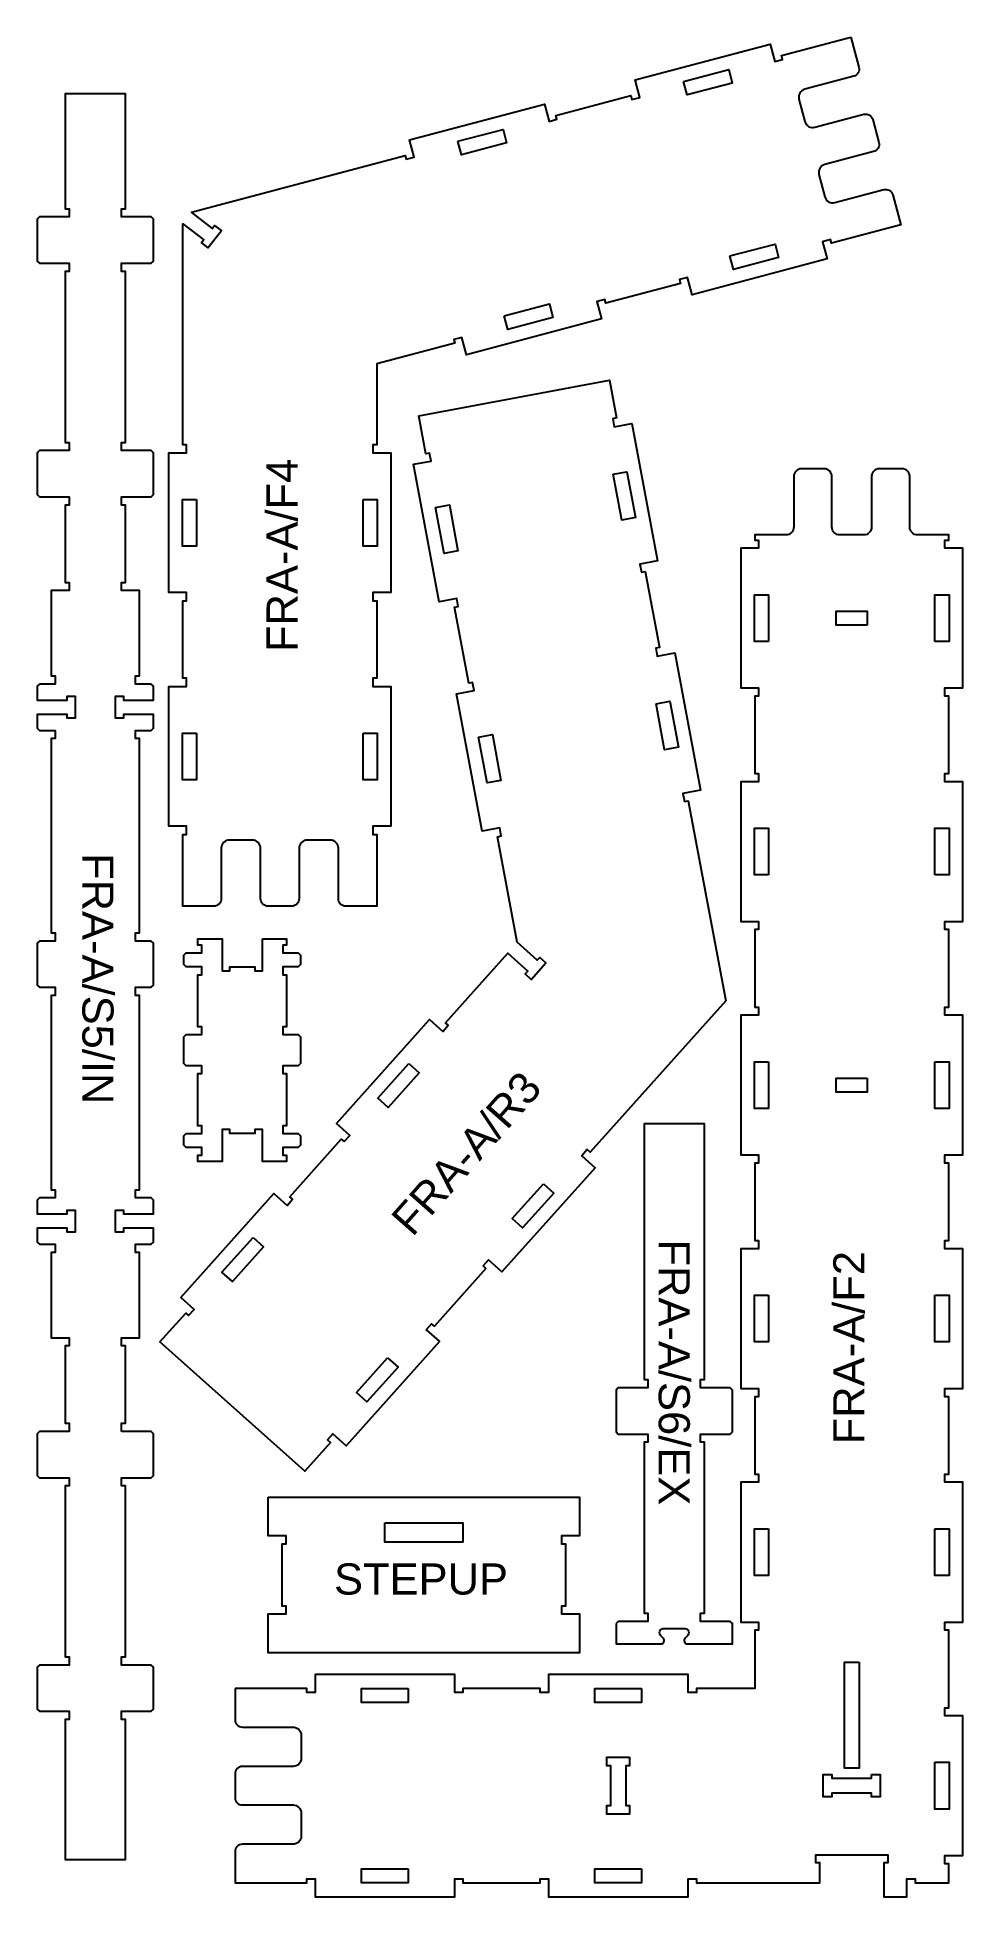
# Model space of a CAD drawing. Header units: millimetres. Extents: x 205 to 1395, y 106 to 2494.
import ezdxf

# ---------------------------------------------------------------- set-up
doc = ezdxf.new("R2010")
doc.units = ezdxf.units.MM
for name, color, linetype, true_color in [('1_ANYTOOL_1MMDEEP_INSIDE', 2, 'Continuous', 0xffff00), ('3_ANYTOOL_CUTTHROUGH_INSID', 4, 'Continuous', 0x00ffff), ('6_ANYTOOL_CUTTHROUGH_OUTSI', 5, 'Continuous', 0x0000ff)]:
    doc.layers.add(name, color=color, linetype=linetype, true_color=true_color)
doc.styles.add('textstyle11', font='standard')
doc.styles.add('textstyle12', font='standard')
doc.styles.add('textstyle13', font='standard')
doc.styles.add('textstyle14', font='standard')
doc.styles.add('textstyle15', font='standard')
doc.styles.add('textstyle16', font='standard')

msp = doc.modelspace()

# ---------------------------------------------------------------- linework, layer by layer
at = {"layer": '3_ANYTOOL_CUTTHROUGH_INSID'}
for points in [[(1035.9, 2437.6), (1093.9, 2453), (1098.5, 2435.6), (1040.5, 2420.3)], [(745.9, 2360.7), (803.9, 2376.1), (808.5, 2358.7), (750.5, 2343.3)], [(1095.4, 2213.4), (1153.4, 2228.8), (1158, 2211.4), (1100, 2196)], [(805.4, 2136.5), (863.4, 2151.9), (868, 2134.5), (810, 2119.1)], [(945.3, 1933), (963, 1936.3), (974.1, 1877.3), (956.4, 1874)], [(410, 1900.6), (410, 1840.6), (392, 1840.6), (392, 1900.6)], [(624, 1900.6), (642, 1900.6), (642, 1840.6), (624, 1840.6)], [(717.3, 1890.3), (735, 1893.6), (746, 1834.6), (728.3, 1831.3)], [(1145, 1718.3), (1127, 1718.3), (1127, 1778.3), (1145, 1778.3)], [(1359, 1718.3), (1359, 1778.3), (1377, 1778.3), (1377, 1718.3)], [(1272, 1739.3), (1232, 1739.3), (1232, 1757.3), (1272, 1757.3)], [(1000.5, 1638.1), (1018.2, 1641.4), (1029.2, 1582.4), (1011.5, 1579.1)], [(410, 1600.6), (410, 1540.6), (392, 1540.6), (392, 1600.6)], [(624, 1600.6), (642, 1600.6), (642, 1540.6), (624, 1540.6)], [(772.5, 1595.4), (790.2, 1598.7), (801.2, 1539.8), (783.5, 1536.5)], [(1145, 1418.3), (1127, 1418.3), (1127, 1478.3), (1145, 1478.3)], [(1359, 1418.3), (1359, 1478.3), (1377, 1478.3), (1377, 1418.3)], [(682.8, 1176.2), (696.2, 1164.2), (656.2, 1119.5), (642.8, 1131.5)], [(1145, 1178.3), (1145, 1118.3), (1127, 1118.3), (1127, 1178.3)], [(1359, 1178.3), (1377, 1178.3), (1377, 1118.3), (1359, 1118.3)], [(1272, 1157.3), (1272, 1139.3), (1232, 1139.3), (1232, 1157.3)], [(855.7, 1021.5), (869.1, 1009.5), (829.1, 964.8), (815.7, 976.8)], [(482.7, 952.7), (496.2, 940.7), (456.1, 896), (442.7, 908)], [(1145, 878.3), (1145, 818.3), (1127, 818.3), (1127, 878.3)], [(1359, 878.3), (1377, 878.3), (1377, 818.3), (1359, 818.3)], [(655.6, 798), (669, 786), (629, 741.3), (615.6, 753.3)], [(652.1, 586.1), (752.1, 586.1), (752.1, 561.1), (652.1, 561.1)], [(1145, 578.3), (1145, 518.3), (1127, 518.3), (1127, 578.3)], [(1359, 578.3), (1377, 578.3), (1377, 518.3), (1359, 518.3)], [(1261.5, 406.8), (1261.5, 270.8), (1242.5, 270.8), (1242.5, 406.8)], [(682, 373.3), (682, 355.3), (622, 355.3), (622, 373.3)], [(982, 373.3), (982, 355.3), (922, 355.3), (922, 373.3)], [(966.5, 284.8), (966.5, 273.8), (961.5, 273.8), (961.5, 222.8), (966.5, 222.8), (966.5, 211.8), (937.5, 211.8), (937.5, 222.8), (942.5, 222.8), (942.5, 273.8), (937.5, 273.8), (937.5, 284.8)], [(1359, 278.3), (1377, 278.3), (1377, 218.3), (1359, 218.3)], [(1277.5, 262.8), (1288.5, 262.8), (1288.5, 233.8), (1277.5, 233.8), (1277.5, 238.8), (1226.5, 238.8), (1226.5, 233.8), (1215.5, 233.8), (1215.5, 262.8), (1226.5, 262.8), (1226.5, 257.8), (1277.5, 257.8)], [(682, 141.3), (682, 123.3), (622, 123.3), (622, 141.3)], [(982, 141.3), (982, 123.3), (922, 123.3), (922, 141.3)]]:
    msp.add_lwpolyline(points, close=True, dxfattribs=at)
at = {"layer": '6_ANYTOOL_CUTTHROUGH_OUTSI'}
for points in [[(1251, 2494.5), (1261.2, 2455.8, -0.414214), (1254.5, 2444.2), (1191.7, 2427.5, 0.414214), (1184.2, 2414.7), (1191.8, 2386.2, 0.414214), (1204.6, 2378.7), (1267.5, 2395.4, -0.414214), (1279.1, 2388.6), (1286.9, 2359.2, -0.414214), (1280.1, 2347.5), (1217.3, 2330.9, 0.414214), (1209.9, 2318), (1217.4, 2289.5, 0.414214), (1230.3, 2282.1), (1293.1, 2298.7, -0.414214), (1304.7, 2292), (1315, 2253.3), (1225.8, 2229.7), (1224.5, 2234.5), (1214.4, 2231.8), (1220.3, 2209.6), (1046.8, 2163.5), (1040.9, 2185.8), (1030.7, 2183.1), (1032, 2178.2), (935.9, 2152.7), (934.6, 2157.5), (924.4, 2154.9), (930.3, 2132.6), (756.8, 2086.6), (750.9, 2108.8), (740.8, 2106.1), (742.1, 2101.3), (641.7, 2074.7), (641.7, 1970.9), (636.7, 1970.9), (636.7, 1960.4), (659.7, 1960.4), (659.7, 1780.9), (636.7, 1780.9), (636.7, 1770.4), (641.7, 1770.4), (641.7, 1670.9), (636.7, 1670.9), (636.7, 1660.4), (659.7, 1660.4), (659.7, 1480.9), (636.7, 1480.9), (636.7, 1470.4), (641.7, 1470.4), (641.7, 1378.1), (601.8, 1378.1, -0.414214), (592.3, 1387.6), (592.3, 1452.6, 0.414214), (581.8, 1463.1), (552.3, 1463.1, 0.414214), (541.8, 1452.6), (541.8, 1387.6, -0.414214), (532.3, 1378.1), (501.8, 1378.1, -0.414214), (492.3, 1387.6), (492.3, 1452.6, 0.414214), (481.8, 1463.1), (452.3, 1463.1, 0.414214), (441.8, 1452.6), (441.8, 1387.6, -0.414214), (432.3, 1378.1), (392.3, 1378.1), (392.3, 1470.4), (397.3, 1470.4), (397.3, 1480.9), (374.3, 1480.9), (374.3, 1660.4), (397.3, 1660.4), (397.3, 1670.9), (392.3, 1670.9), (392.3, 1770.4), (397.3, 1770.4), (397.3, 1780.9), (374.3, 1780.9), (374.3, 1960.4), (397.3, 1960.4), (397.3, 1970.9), (392.3, 1970.9), (392.3, 2254.9), (419.4, 2234), (416.3, 2230.1), (424.7, 2223.7), (442, 2246.3), (433.7, 2252.7), (430.7, 2248.7), (403.5, 2269.6), (678.1, 2342.4), (679.3, 2337.6), (689.5, 2340.3), (683.6, 2362.5), (857.1, 2408.6), (863, 2386.3), (873.1, 2389), (871.9, 2393.9), (968, 2419.4), (969.3, 2414.6), (979.5, 2417.2), (973.6, 2439.5), (1147.1, 2485.5), (1153, 2463.3), (1163.1, 2466), (1161.8, 2470.8)], [(459.5, 373), (459.5, 333, 0.414214), (469, 323.5), (534, 323.5, -0.414214), (544.5, 313), (544.5, 283.5, -0.414214), (534, 273), (469, 273, 0.414214), (459.5, 263.5), (459.5, 233, 0.414214), (469, 223.5), (534, 223.5, -0.414214), (544.5, 213), (544.5, 183.5, -0.414214), (534, 173), (469, 173, 0.414214), (459.5, 163.5), (459.5, 123.5), (551.8, 123.5), (551.8, 128.5), (562.3, 128.5), (562.3, 105.5), (741.8, 105.5), (741.8, 128.5), (752.3, 128.5), (752.3, 123.5), (851.8, 123.5), (851.8, 128.5), (862.3, 128.5), (862.3, 105.5), (1041.8, 105.5), (1041.8, 128.5), (1052.3, 128.5), (1052.3, 123.5), (1210.8, 123.5), (1210.8, 149), (1205.8, 149), (1205.8, 159.5), (1298.3, 159.5), (1298.3, 149), (1293.3, 149), (1293.3, 105.5), (1322.8, 105.5), (1322.8, 128.5), (1333.3, 128.5), (1333.3, 123.5), (1376.8, 123.5), (1376.8, 148), (1371.8, 148), (1371.8, 158.5), (1394.8, 158.5), (1394.8, 338), (1371.8, 338), (1371.8, 348.5), (1376.8, 348.5), (1376.8, 448), (1371.8, 448), (1371.8, 458.5), (1394.8, 458.5), (1394.8, 638), (1371.8, 638), (1371.8, 648.5), (1376.8, 648.5), (1376.8, 748), (1371.8, 748), (1371.8, 758.5), (1394.8, 758.5), (1394.8, 938), (1371.8, 938), (1371.8, 948.5), (1376.8, 948.5), (1376.8, 1048), (1371.8, 1048), (1371.8, 1058.5), (1394.8, 1058.5), (1394.8, 1238), (1371.8, 1238), (1371.8, 1248.5), (1376.8, 1248.5), (1376.8, 1348), (1371.8, 1348), (1371.8, 1358.5), (1394.8, 1358.5), (1394.8, 1538), (1371.8, 1538), (1371.8, 1548.5), (1376.8, 1548.5), (1376.8, 1648), (1371.8, 1648), (1371.8, 1658.5), (1394.8, 1658.5), (1394.8, 1838), (1371.8, 1838), (1371.8, 1848.5), (1376.8, 1848.5), (1376.8, 1855), (1336.8, 1855, -0.414214), (1326.5, 1865.3), (1326.5, 1930.3, 0.414214), (1316.8, 1940), (1287.3, 1940, 0.414214), (1277.5, 1930.3), (1277.5, 1865.3, -0.414214), (1267.3, 1855), (1236.8, 1855, -0.414214), (1226.5, 1865.3), (1226.5, 1930.3, 0.414214), (1216.8, 1940), (1187.3, 1940, 0.414214), (1177.5, 1930.3), (1177.5, 1865.3, -0.414214), (1167.3, 1855), (1127.3, 1855), (1127.3, 1848.5), (1132.3, 1848.5), (1132.3, 1838), (1109.3, 1838), (1109.3, 1658.5), (1132.3, 1658.5), (1132.3, 1648), (1127.3, 1648), (1127.3, 1548.5), (1132.3, 1548.5), (1132.3, 1538), (1109.3, 1538), (1109.3, 1358.5), (1132.3, 1358.5), (1132.3, 1348), (1127.3, 1348), (1127.3, 1248.5), (1132.3, 1248.5), (1132.3, 1238), (1109.3, 1238), (1109.3, 1058.5), (1132.3, 1058.5), (1132.3, 1048), (1127.3, 1048), (1127.3, 948.5), (1132.3, 948.5), (1132.3, 938), (1109.3, 938), (1109.3, 758.5), (1132.3, 758.5), (1132.3, 748), (1127.3, 748), (1127.3, 648.5), (1132.3, 648.5), (1132.3, 638), (1109.3, 638), (1109.3, 458.5), (1132.3, 458.5), (1132.3, 448), (1127.3, 448), (1127.3, 373), (1052.3, 373), (1052.3, 368), (1041.8, 368), (1041.8, 391), (862.3, 391), (862.3, 368), (851.8, 368), (851.8, 373), (752.3, 373), (752.3, 368), (741.8, 368), (741.8, 391), (562.3, 391), (562.3, 368), (551.8, 368), (551.8, 373)], [(949.1, 456.5), (949.1, 430.4), (1006.8, 430.4, 0.668179), (1009.8, 437.6), (1006.8, 440.6, -0.668179), (1010.9, 450.4), (1036.8, 450.4, -0.668179), (1040.8, 440.6), (1037.9, 437.6, 0.668179), (1040.9, 430.4), (1098.6, 430.4), (1098.6, 456.5), (1095.7, 459.4), (1057.6, 459.4), (1057.6, 469.9), (1062.6, 469.9), (1062.6, 689.4), (1057.6, 689.4), (1057.6, 699.9), (1095.7, 699.9), (1098.6, 702.7), (1098.6, 756.5), (1095.7, 759.4), (1057.6, 759.4), (1057.6, 769.9), (1062.6, 769.9), (1062.6, 1098.6), (985.1, 1098.6), (985.1, 769.9), (990.1, 769.9), (990.1, 759.4), (951.9, 759.4), (949.1, 756.5), (949.1, 702.7), (951.9, 699.9), (990.1, 699.9), (990.1, 689.4), (985.1, 689.4), (985.1, 469.9), (990.1, 469.9), (990.1, 459.4), (951.9, 459.4)]]:
    msp.add_lwpolyline(points, format="xyb", close=True, dxfattribs=at)
for points in [[(313.7, 703.3), (313.7, 713.8), (318.7, 713.8), (318.7, 813.3), (313.7, 813.3), (313.7, 823.8), (336.7, 823.8), (336.7, 933.3), (331.7, 933.3), (331.7, 943.8), (351.9, 943.8), (354.7, 946.6), (354.7, 964.3), (316.2, 964.3), (316.2, 959.3), (305.7, 959.3), (305.7, 987.8), (316.2, 987.8), (316.2, 982.8), (354.7, 982.8), (354.7, 1000.4), (351.9, 1003.3), (331.7, 1003.3), (331.7, 1013.8), (336.7, 1013.8), (336.7, 1263.4), (331.7, 1263.4), (331.7, 1273.9), (351.9, 1273.9), (354.7, 1276.7), (354.7, 1330.5), (351.9, 1333.4), (331.7, 1333.4), (331.7, 1343.9), (336.7, 1343.9), (336.7, 1593.5), (331.7, 1593.5), (331.7, 1604), (351.9, 1604), (354.7, 1606.8), (354.7, 1624.5), (316.2, 1624.5), (316.2, 1619.5), (305.7, 1619.5), (305.7, 1648), (316.2, 1648), (316.2, 1643), (354.7, 1643), (354.7, 1660.6), (351.9, 1663.5), (331.7, 1663.5), (331.7, 1674), (336.7, 1674), (336.7, 1783.5), (313.7, 1783.5), (313.7, 1794), (318.7, 1794), (318.7, 1893.5), (313.7, 1893.5), (313.7, 1904), (351.9, 1904), (354.7, 1906.8), (354.7, 1960.6), (351.9, 1963.5), (313.7, 1963.5), (313.7, 1974), (318.7, 1974), (318.7, 2193.5), (313.7, 2193.5), (313.7, 2204), (351.9, 2204), (354.7, 2206.8), (354.7, 2260.6), (351.9, 2263.5), (313.7, 2263.5), (313.7, 2274), (318.7, 2274), (318.7, 2421.7), (241.2, 2421.7), (241.2, 2274), (246.2, 2274), (246.2, 2263.5), (208.1, 2263.5), (205.2, 2260.6), (205.2, 2206.8), (208.1, 2204), (246.2, 2204), (246.2, 2193.5), (241.2, 2193.5), (241.2, 1974), (246.2, 1974), (246.2, 1963.5), (208.1, 1963.5), (205.2, 1960.6), (205.2, 1906.8), (208.1, 1904), (246.2, 1904), (246.2, 1893.5), (241.2, 1893.5), (241.2, 1794), (246.2, 1794), (246.2, 1783.5), (223.2, 1783.5), (223.2, 1674), (228.2, 1674), (228.2, 1663.5), (208.1, 1663.5), (205.2, 1660.6), (205.2, 1643), (243.7, 1643), (243.7, 1648), (254.2, 1648), (254.2, 1619.5), (243.7, 1619.5), (243.7, 1624.5), (205.2, 1624.5), (205.2, 1606.8), (208.1, 1604), (228.2, 1604), (228.2, 1593.5), (223.2, 1593.5), (223.2, 1343.9), (228.2, 1343.9), (228.2, 1333.4), (208.1, 1333.4), (205.2, 1330.5), (205.2, 1276.7), (208.1, 1273.9), (228.2, 1273.9), (228.2, 1263.4), (223.2, 1263.4), (223.2, 1013.8), (228.2, 1013.8), (228.2, 1003.3), (208.1, 1003.3), (205.2, 1000.4), (205.2, 982.8), (243.7, 982.8), (243.7, 987.8), (254.2, 987.8), (254.2, 959.3), (243.7, 959.3), (243.7, 964.3), (205.2, 964.3), (205.2, 946.6), (208.1, 943.8), (228.2, 943.8), (228.2, 933.3), (223.2, 933.3), (223.2, 823.8), (246.2, 823.8), (246.2, 813.3), (241.2, 813.3), (241.2, 713.8), (246.2, 713.8), (246.2, 703.3), (208.1, 703.3), (205.2, 700.4), (205.2, 646.6), (208.1, 643.8), (246.2, 643.8), (246.2, 633.3), (241.2, 633.3), (241.2, 413.8), (246.2, 413.8), (246.2, 403.3), (208.1, 403.3), (205.2, 400.4), (205.2, 346.6), (208.1, 343.8), (246.2, 343.8), (246.2, 333.3), (241.2, 333.3), (241.2, 153.4), (318.7, 153.4), (318.7, 333.3), (313.7, 333.3), (313.7, 343.8), (351.9, 343.8), (354.7, 346.6), (354.7, 400.4), (351.9, 403.3), (313.7, 403.3), (313.7, 413.8), (318.7, 413.8), (318.7, 633.3), (313.7, 633.3), (313.7, 643.8), (351.9, 643.8), (354.7, 646.6), (354.7, 700.4), (351.9, 703.3)], [(695.5, 2008.1), (940.7, 2054), (949.8, 2005.3), (944.9, 2004.4), (946.9, 1994.1), (969.5, 1998.3), (1002.5, 1821.9), (979.9, 1817.6), (981.8, 1807.3), (986.7, 1808.2), (1005, 1710.4), (1000.1, 1709.5), (1002, 1699.2), (1024.7, 1703.4), (1057.7, 1527), (1035.1, 1522.7), (1037, 1512.4), (1041.9, 1513.3), (1090, 1256.6), (915.8, 1062), (912, 1065.4), (905, 1057.5), (922.2, 1042.2), (802.5, 908.4), (785.3, 923.8), (778.3, 916), (782, 912.6), (715.7, 838.5), (712, 841.8), (705, 834), (722.1, 818.7), (602.4, 684.9), (585.2, 700.2), (578.2, 692.4), (582, 689.1), (549, 652.2), (363, 818.6), (396.1, 855.5), (399.8, 852.2), (406.8, 860), (389.7, 875.3), (509.4, 1009.1), (526.5, 993.7), (533.5, 1001.6), (529.8, 1004.9), (596.1, 1079), (599.9, 1075.7), (606.9, 1083.5), (589.7, 1098.9), (709.4, 1232.6), (726.6, 1217.3), (733.6, 1225.1), (729.9, 1228.4), (809.9, 1317.8), (835.6, 1294.8), (832.2, 1291.1), (840.1, 1284.1), (859.1, 1305.3), (851.2, 1312.3), (847.9, 1308.6), (822.1, 1331.7), (796.7, 1467.4), (801.6, 1468.4), (799.7, 1478.7), (777, 1474.5), (744, 1650.9), (766.6, 1655.1), (764.7, 1665.4), (759.8, 1664.5), (741.5, 1762.3), (746.4, 1763.2), (744.5, 1773.6), (721.9, 1769.3), (688.8, 1945.8), (711.5, 1950), (709.5, 1960.3), (704.6, 1959.4)], [(494.8, 1336.1), (525.8, 1336.1), (525.8, 1328.1), (520.8, 1328.1), (520.8, 1318.1), (540.8, 1318.1), (543.8, 1315.1), (543.8, 1303.1), (540.8, 1300.1), (520.8, 1300.1), (520.8, 1290.1), (525.8, 1290.1), (525.8, 1223.1), (520.8, 1223.1), (520.8, 1213.1), (540.8, 1213.1), (543.8, 1210.1), (543.8, 1176.1), (540.8, 1173.1), (520.8, 1173.1), (520.8, 1163.1), (525.8, 1163.1), (525.8, 1096.1), (520.8, 1096.1), (520.8, 1086.1), (540.8, 1086.1), (543.8, 1083.1), (543.8, 1071.1), (540.8, 1068.1), (520.8, 1068.1), (520.8, 1058.1), (525.8, 1058.1), (525.8, 1050.1), (494.8, 1050.1), (494.8, 1091.1), (484.8, 1091.1), (484.8, 1086.1), (452.8, 1086.1), (452.8, 1091.1), (442.8, 1091.1), (442.8, 1050.1), (411.8, 1050.1), (411.8, 1058.1), (416.8, 1058.1), (416.8, 1068.1), (396.8, 1068.1), (393.8, 1071.1), (393.8, 1083.1), (396.8, 1086.1), (416.8, 1086.1), (416.8, 1096.1), (411.8, 1096.1), (411.8, 1163.1), (416.8, 1163.1), (416.8, 1173.1), (396.8, 1173.1), (393.8, 1176.1), (393.8, 1210.1), (396.8, 1213.1), (416.8, 1213.1), (416.8, 1223.1), (411.8, 1223.1), (411.8, 1290.1), (416.8, 1290.1), (416.8, 1300.1), (396.8, 1300.1), (393.8, 1303.1), (393.8, 1315.1), (396.8, 1318.1), (416.8, 1318.1), (416.8, 1328.1), (411.8, 1328.1), (411.8, 1336.1), (442.8, 1336.1), (442.8, 1295.1), (452.8, 1295.1), (452.8, 1300.1), (484.8, 1300.1), (484.8, 1295.1), (494.8, 1295.1)], [(502.1, 619.1), (902.1, 619.1), (902.1, 569.1), (879.1, 569.1), (879.1, 559.1), (884.1, 559.1), (884.1, 479.1), (879.1, 479.1), (879.1, 469.1), (902.1, 469.1), (902.1, 419.1), (502.1, 419.1), (502.1, 469.1), (525.1, 469.1), (525.1, 479.1), (520.1, 479.1), (520.1, 559.1), (525.1, 559.1), (525.1, 569.1), (502.1, 569.1)]]:
    msp.add_lwpolyline(points, close=True, dxfattribs=at)

# ---------------------------------------------------------------- texts
at = {"layer": '1_ANYTOOL_1MMDEEP_INSIDE', "char_height": 40, "attachment_point": 1}
for s, insert, width, rotation, style in [('\\fArial;FRA-A/F4', (499.9, 1704.6), 279.277, 90, 'textstyle12'), ('\\fArial;FRA-A/S5/IN', (303.3, 1446.4), 351.084, 270, 'textstyle15'), ('\\fArial;FRA-A/R3', (657.4, 978.6), 285.542, 48.5541, 'textstyle13'), ('\\fArial;FRA-A/S6/EX', (1043.9, 950), 373.735, 270, 'textstyle16'), ('\\fArial;FRA-A/F2', (1228.3, 686.8), 278.554, 90, 'textstyle11')]:
    msp.add_mtext(s, dxfattribs=dict(at, insert=insert, width=width, rotation=rotation, style=style))
at = {"layer": '1_ANYTOOL_1MMDEEP_INSIDE', "insert": (586.7, 533.8), "char_height": 40, "width": 256.145, "attachment_point": 1, "style": 'textstyle14'}
msp.add_mtext('\\fArial;STEPUP', dxfattribs=at)

doc.saveas('drawing.dxf')
